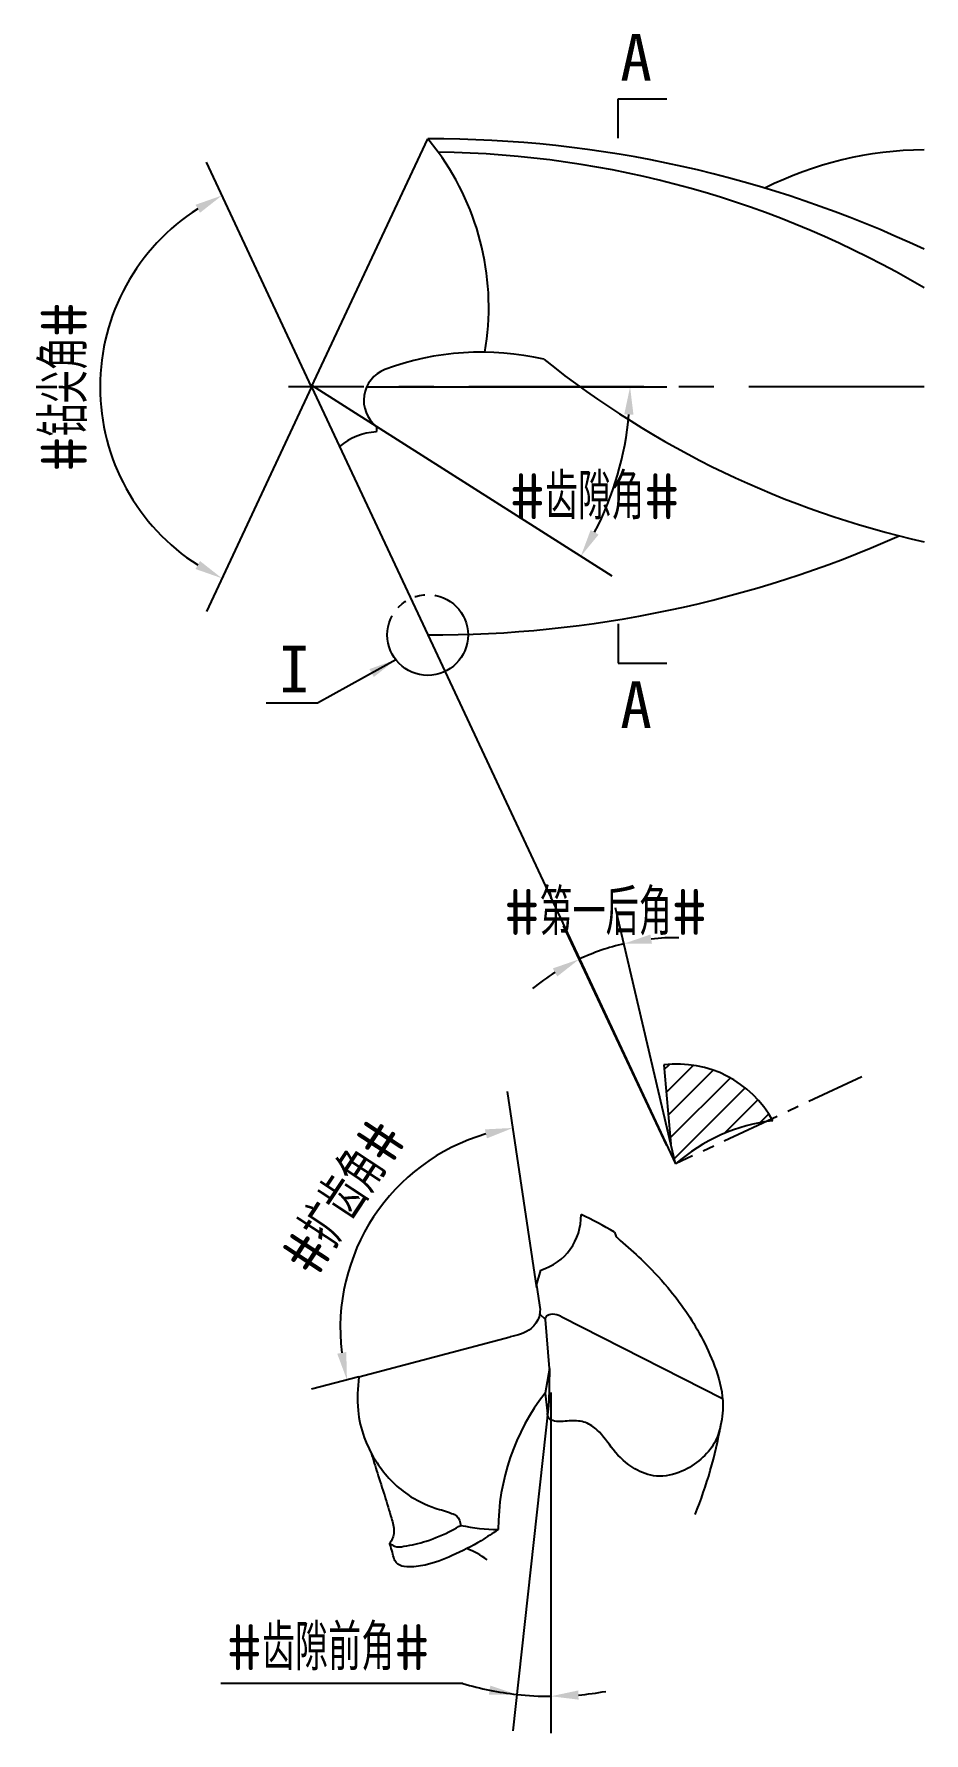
# Model space of a CAD drawing. Header units: millimetres. Extents: x 1678.4 to 1726.8, y 3829.2 to 3921.7.
import ezdxf

# ---------------------------------------------------------------- set-up
doc = ezdxf.new("R2010")
doc.units = ezdxf.units.MM
doc.linetypes.add('CENTER', pattern=[50.8, 31.75, -6.35, 6.35, -6.35])
doc.linetypes.add('JIS_09_08', pattern=[10.75, 8, -0.55, 0.55, -0.55, 0.55, -0.55])
for name, color, linetype in [('标注', 7, 'Continuous'), ('注释', 3, 'Continuous'), ('轮廓', 4, 'Continuous')]:
    doc.layers.add(name, color=color, linetype=linetype)
doc.styles.add('CFST0', font='gbenor.shx', dxfattribs={"bigfont": 'gbcbig.shx'})
doc.styles.get("Standard").update_dxf_attribs({"font": ''})
doc.styles.get('Standard').set_extended_font_data('Microsoft YaHei')
doc.dimstyles.new('ISO-25', dxfattribs={"dimtxt": 2.5, "dimasz": 1.5, "dimexe": 0.4, "dimexo": 0.4, "dimgap": 0.4, "dimtad": 1, "dimdec": 3, "dimtxsty": 'Standard', "dimcen": 2.5, "dimclrd": 4, "dimclre": 4, "dimclrt": 4, "dimadec": 0, "dimazin": 0, "dimtfac": 1, "dimtdec": 3, "dimtmove": 0, "dimatfit": 3, "dimfxl": 1, "dimarcsym": 0})
doc.dimstyles.new('TYToolDesignC1-1', dxfattribs={"dimtxt": 2.5, "dimasz": 1.5, "dimexe": 2, "dimexo": 0, "dimtad": 1, "dimtoh": 1, "dimdec": 3, "dimdsep": 46, "dimtxsty": 'CFST0', "dimcen": 2.502, "dimclrd": 3, "dimclre": 3, "dimclrt": 3, "dimazin": 2, "dimtfac": 1, "dimtdec": 3, "dimtmove": 0, "dimatfit": 3, "dimfxl": 1, "dimarcsym": 0})

# ---------------------------------------------------------------- blocks, each defined once
blk = doc.blocks.new('*D7')
at = {"layer": 'Defpoints', "color": 0, "transparency": 16777216}
for p in [(1698.195, 3912.498), (1682.826, 3906.739), (1693.515, 3902.498), (1693.515, 3902.498), (1698.195, 3892.498)]:
    blk.add_point(p, dxfattribs=at)
at = {"layer": '标注', "color": 3, "lineweight": -2, "transparency": 16777216}
for q in [(1687.793, 3914.725), (1687.793, 3890.27)]:
    blk.add_line((1693.515, 3902.498), q, dxfattribs=at)
blk.add_arc((1693.515, 3902.498), 11.5, 122.55826, 237.44174, dxfattribs=at)
at = {"layer": '标注', "color": 3, "transparency": 16777216}
for points in [[(1687.206, 3912.409), (1687.447, 3911.971), (1688.641, 3912.913)], [(1687.447, 3893.024), (1687.206, 3892.586), (1688.641, 3892.082)]]:
    blk.add_solid(points, dxfattribs=at)
at = {"layer": '标注', "color": 3, "transparency": 16777216, "insert": (1680.057, 3902.498), "char_height": 2.5, "attachment_point": 5, "rotation": 90, "style": 'CFST0'}
blk.add_mtext('#钻尖角#', dxfattribs=at)
blk = doc.blocks.new('*D6')
at = {"layer": 'Defpoints', "color": 0, "transparency": 16777216}
for p in [(1693.655, 3902.498), (1693.655, 3902.498), (1696.515, 3902.498), (1697.025, 3900.358), (1710.541, 3899.275)]:
    blk.add_point(p, dxfattribs=at)
at = {"layer": '标注', "color": 3, "lineweight": -2, "transparency": 16777216}
for p, q in [((1696.515, 3902.498), (1712.846, 3902.498)), ((1697.025, 3900.358), (1709.856, 3892.21))]:
    blk.add_line(p, q, dxfattribs=at)
blk.add_arc((1693.655, 3902.498), 17.191, 332.58483, 354.99902, dxfattribs=at)
at = {"layer": '标注', "color": 3, "transparency": 16777216}
for points in [[(1710.531, 3901.01), (1711.03, 3900.988), (1710.846, 3902.498)], [(1709.132, 3894.458), (1708.699, 3894.707), (1708.167, 3893.282)]]:
    blk.add_solid(points, dxfattribs=at)
at = {"layer": '标注', "color": 3, "transparency": 16777216, "insert": (1708.915, 3896.526), "char_height": 2.5, "attachment_point": 5, "style": 'CFST0'}
blk.add_mtext('#齿隙角#', dxfattribs=at)
blk = doc.blocks.new('*D2')
at = {"layer": 'Defpoints', "color": 0, "transparency": 16777216}
for p in [(1708.871, 3871.69), (1713.066, 3861.279), (1712.846, 3861.209), (1713.316, 3860.209), (1713.316, 3860.209)]:
    blk.add_point(p, dxfattribs=at)
at = {"layer": '标注', "color": 3, "lineweight": -2, "transparency": 16777216}
for p, q in [((1713.066, 3861.279), (1710.06, 3874.145)), ((1712.846, 3861.209), (1707.228, 3873.161))]:
    blk.add_line(p, q, dxfattribs=at)
for start, end in [(89.18036, 96.16565), (103.15095, 115.17352), (122.15882, 129.14411)]:
    blk.add_arc((1713.316, 3860.209), 12.311, start, end, dxfattribs=at)
at = {"layer": '标注', "color": 3, "transparency": 16777216}
for points in [[(1712.035, 3872.203), (1711.952, 3872.696), (1710.515, 3872.198)], [(1706.643, 3870.851), (1706.883, 3870.412), (1708.079, 3871.351)]]:
    blk.add_solid(points, dxfattribs=at)
at = {"layer": '标注', "color": 3, "transparency": 16777216, "insert": (1709.516, 3873.905), "char_height": 2.5, "attachment_point": 5, "style": 'CFST0'}
blk.add_mtext('#第一后角#', dxfattribs=at)
blk = doc.blocks.new('*D5')
at = {"layer": 'Defpoints', "color": 0, "transparency": 16777216}
for p in [(1698.929, 3859.636), (1705.774, 3853.466), (1706.104, 3851.266), (1706.104, 3851.266), (1696.084, 3848.626)]:
    blk.add_point(p, dxfattribs=at)
at = {"layer": '标注', "color": 3, "lineweight": -2, "transparency": 16777216}
for p, q in [((1705.774, 3853.466), (1704.172, 3864.146)), ((1696.084, 3848.626), (1693.509, 3847.947))]:
    blk.add_line(p, q, dxfattribs=at)
blk.add_arc((1706.104, 3851.266), 11.025, 106.33223, 186.95899, dxfattribs=at)
at = {"layer": '标注', "color": 3, "transparency": 16777216}
for points in [[(1702.95, 3862.09), (1703.058, 3861.601), (1704.469, 3862.169)], [(1695.406, 3849.977), (1694.915, 3849.883), (1695.443, 3848.457)]]:
    blk.add_solid(points, dxfattribs=at)
at = {"layer": '标注', "color": 3, "transparency": 16777216, "insert": (1695.26, 3858.404), "char_height": 2.5, "attachment_point": 5, "rotation": 56.64561, "style": 'CFST0'}
blk.add_mtext('#扩齿角#', dxfattribs=at)
blk = doc.blocks.new('*D4')
at = {"layer": 'Defpoints', "color": 0, "transparency": 16777216}
for p in [(1706.534, 3848.136), (1706.534, 3848.136), (1706.534, 3847.766), (1706.414, 3847.046), (1705.917, 3831.251)]:
    blk.add_point(p, dxfattribs=at)
at = {"layer": '标注', "color": 3, "lineweight": -2, "transparency": 16777216}
for p, q in [((1706.534, 3847.766), (1706.534, 3829.24)), ((1706.414, 3847.046), (1704.467, 3829.353)), ((1701.744, 3831.933), (1688.59, 3831.933))]:
    blk.add_line(p, q, dxfattribs=at)
for start, end in [(253.53061, 263.71751), (253.54068, 258.62909), (263.71751, 270), (275.08842, 280.17683)]:
    blk.add_arc((1706.534, 3848.136), 16.896, start, end, dxfattribs=at)
at = {"layer": '标注', "color": 3, "transparency": 16777216}
for points in [[(1703.242, 3831.819), (1703.165, 3831.325), (1704.685, 3831.341)], [(1708.044, 3831.057), (1708.022, 3831.556), (1706.534, 3831.24)]]:
    blk.add_solid(points, dxfattribs=at)
at = {"layer": '标注', "color": 3, "transparency": 16777216, "insert": (1694.417, 3833.891), "char_height": 2.5, "attachment_point": 5, "style": 'CFST0'}
blk.add_mtext('#齿隙前角#', dxfattribs=at)

msp = doc.modelspace()

# ---------------------------------------------------------------- hatches: boundary and pattern name
at = {"layer": '轮廓'}
h = msp.add_hatch(dxfattribs=at)
h.set_pattern_fill('ANSI31', color=256, scale=0.3)
h.set_pattern_definition([(45, (1675.482, 3736.5194), (-0.673519, 0.673519), [])])
h.paths.add_polyline_path([(1713.0671, 3861.2787), (1713.3157, 3860.2093), (1713.7678, 3860.1704, -0.2037697), (1718.611, 3862.5614, 0.3088907), (1712.6825, 3865.5958)])

# ---------------------------------------------------------------- linework, layer by layer
at = {"layer": '注释'}
for p, q in [((1710.2052, 3918.1708), (1712.8522, 3918.1708)), ((1710.2052, 3889.6022), (1710.2052, 3887.4564)), ((1710.2052, 3887.4564), (1712.8522, 3887.4564))]:
    msp.add_line(p, q, dxfattribs=at)
at = {"layer": '注释', "linetype": 'JIS_09_08'}
msp.add_circle((1699.8364, 3888.9977), 2.1989, dxfattribs=at)
at = {"layer": '轮廓'}
for p, q in [((1710.2052, 3916.025), (1710.2052, 3918.1708)), ((1693.5155, 3902.4977), (1699.8364, 3915.9977)), ((1700.4058, 3915.2688), (1699.8364, 3915.9977)), ((1693.5155, 3902.4977), (1699.8364, 3888.9977)), ((1693.5481, 3902.5674), (1697.0285, 3900.3615)), ((1699.8364, 3888.9977), (1713.3157, 3860.2093)), ((1705.7512, 3853.6125), (1705.9852, 3854.4359)), ((1705.7512, 3853.6125), (1705.951, 3852.2855)), ((1705.9242, 3852.0457), (1706.2404, 3851.7356)), ((1706.4588, 3849.0785), (1706.2404, 3851.7356)), ((1707.135, 3851.8936), (1715.8745, 3847.4538)), ((1696.0816, 3848.6239), (1704.3247, 3850.7965)), ((1706.4588, 3849.0785), (1706.2181, 3847.7424)), ((1706.4588, 3849.0785), (1706.4334, 3847.1882)), ((1706.2181, 3847.7424), (1706.3568, 3846.6118))]:
    msp.add_line(p, q, dxfattribs=at)
at = {"layer": '轮廓', "linetype": 'CENTER', "ltscale": 0.3}
msp.add_line((1726.8364, 3902.4977), (1692.2593, 3902.4977), dxfattribs=at)
at = {"layer": '轮廓', "linetype": 'Continuous'}
for p in [(1712.6825, 3865.5958), (1713.3157, 3860.2093)]:
    msp.add_line(p, (1713.0671, 3861.2787), dxfattribs=at)
at = {"layer": '轮廓', "linetype": 'CENTER', "ltscale": 0.1}
msp.add_line((1723.4465, 3864.9527), (1713.3157, 3860.2093), dxfattribs=at)
at = {"layer": '轮廓'}
for centre, radius, start, end in [((1700.0406, 3853.2969), 62.7011, 64.7, 90.186605), ((1688.8614, 3906.8378), 14.2953, 350.128308, 36.141107), ((1699.7663, 3861.9208), 53.3519, 59.509883, 89.313196), ((1726.9794, 3895.7682), 19.63, 90.417273, 116.626816), ((1702.7558, 3889.38), 15.0082, 76.900765, 110.493891), ((1738.0015, 3943.8365), 51.0019, 231.363693, 257.354713), ((1698.1586, 3901.7626), 1.8, 111.417419, 231.112792), ((1696.7459, 3900.1921), 0.3296, 333.898368, 30.93536), ((1697.2051, 3896.6998), 3.3513, 92.792709, 130.366184), ((1700.0406, 3951.6984), 62.7011, 269.813395, 293.944676), ((1705.1136, 3857.3727), 3.0635, 286.529059, 1.451139), ((1700.9967, 3841.5276), 17.4664, 58.998447, 65.729869), ((1715.7927, 3840.3141), 12.1183, 142.194697, 179.987344), ((1692.3563, 3850.0587), 23.7694, 337.939718, 350.17939), ((1703.7278, 3850.192), 9.8753, 257.775929, 269.690537), ((1700.4492, 3835.2435), 4.3076, 52.635579, 69.340371)]:
    msp.add_arc(centre, radius, start, end, dxfattribs=at)
at = {"layer": '轮廓', "linetype": 'Continuous'}
for centre, radius, start, end in [((1713.4244, 3859.7365), 5.906, 28.575041, 97.21585), ((1719.7285, 3852.909), 9.7169, 96.604034, 131.297238)]:
    msp.add_arc(centre, radius, start, end, dxfattribs=at)
at = {"layer": '轮廓'}
msp.add_open_spline([(1709.993, 3856.499), (1710.0156, 3856.4307), (1710.0756, 3856.2502), (1710.6203, 3855.782), (1711.6021, 3854.9098), (1713.1849, 3853.2421), (1714.5416, 3851.2785), (1715.4996, 3849.1785), (1715.9721, 3847.5234), (1715.8376, 3846.0838), (1715.4779, 3844.9555), (1714.7091, 3844.0918), (1713.6453, 3843.3925), (1712.3225, 3843.089), (1710.9519, 3843.5994), (1709.9221, 3844.5751), (1709.262, 3845.6299), (1708.4363, 3846.1968), (1707.5909, 3846.2733), (1706.9441, 3846.1286), (1706.2991, 3846.3502), (1706.3789, 3846.803), (1706.4198, 3847.087), (1706.4334, 3847.1882)], degree=3, knots=[0, 0, 0, 0, 0.2128313, 0.5624941, 2.0920339, 4.2101147, 7.4195521, 9.1958975, 11.1377623, 12.4861667, 13.4794812, 14.6380942, 15.8668693, 17.2771856, 18.5122626, 20.0871314, 21.455066, 22.2143424, 22.9964368, 23.9025559, 24.2583213, 24.7629669, 25.0554518, 25.0554518, 25.0554518, 25.0554518], dxfattribs=at)
for points in [[(1705.951, 3852.2855), (1705.8922, 3851.8968), (1705.4667, 3851.2623), (1704.3247, 3850.7965)], [(1706.2404, 3851.7356), (1706.2584, 3851.8656), (1706.5293, 3852.0342), (1706.969, 3851.9742), (1707.135, 3851.8936)], [(1696.0816, 3848.6239), (1696.0467, 3846.8005), (1697.0783, 3843.9506), (1698.7507, 3842.2171), (1700.2485, 3841.4821), (1701.1387, 3841.1927), (1701.4172, 3841.044), (1701.6368, 3840.5406)], [(1696.7641, 3844.4816), (1697.0971, 3843.3846), (1697.496, 3842.1397), (1697.8612, 3840.9336), (1698.0011, 3840.2126), (1697.9595, 3839.9396), (1697.8417, 3839.687), (1697.7681, 3839.5707)], [(1697.7681, 3839.5707), (1698.0273, 3839.4087), (1698.5463, 3839.3999), (1699.7466, 3839.6821), (1701.1587, 3840.2725), (1701.6368, 3840.5406)], [(1703.6744, 3840.3168), (1702.7414, 3839.706), (1701.1678, 3838.8933), (1699.6969, 3838.3797), (1698.6943, 3838.2876), (1698.2054, 3838.4354), (1698.0547, 3838.6248), (1697.9394, 3838.9766), (1697.8255, 3839.3883), (1697.7681, 3839.5707)]]:
    msp.add_spline(points, degree=3, dxfattribs=at)

# ---------------------------------------------------------------- texts
at = {"layer": '注释', "char_height": 2.53935, "width": 21.860635, "attachment_point": 1}
for s, insert in [('{\\f宋体|b0|i0|c134|p2;A}', (1710.3075, 3921.7034)), ('{\\f宋体|b0|i0|c134|p2;I}', (1691.7138, 3888.4105)), ('{\\f宋体|b0|i0|c134|p2;A}', (1710.3075, 3886.465))]:
    msp.add_mtext(s, dxfattribs=dict(at, insert=insert))

# ---------------------------------------------------------------- dimensions: what is measured, and where the dimension line sits
at = {"layer": '标注'}
for base, line1, line2, text, picture, middle in [((1682.8257, 3906.7386), ((1693.5152, 3902.4977), (1698.1952, 3912.4977)), ((1693.5152, 3902.4977), (1698.1952, 3892.4977)), '#钻尖角#', '*D7', (1680.0575, 3902.4977)), ((1698.9286, 3859.6356), ((1706.1043, 3851.2656), (1696.0843, 3848.6256)), ((1706.1043, 3851.2656), (1705.7743, 3853.4656)), '#扩齿角#', '*D5', (1695.2602, 3858.4037)), ((1705.9169, 3831.2513), ((1706.5343, 3848.1356), (1706.4143, 3847.0456)), ((1706.5343, 3848.1356), (1706.5343, 3847.7656)), '#齿隙前角#', '*D4', (1694.4172, 3833.8909))]:
    dim = msp.add_angular_dim_2l(base=base, line1=line1, line2=line2, text=text, dimstyle='TYToolDesignC1-1', dxfattribs=at)
    dim.commit()
    dim.dimension.update_dxf_attribs({"geometry": picture, "text_midpoint": middle})
for base, line1, line2, text, picture, middle in [((1710.5412, 3899.2748), ((1693.6552, 3902.4977), (1696.5152, 3902.4977)), ((1693.6552, 3902.4977), (1697.0252, 3900.3577)), '#齿隙角#', '*D6', (1708.9153, 3894.5824)), ((1708.8705, 3871.6899), ((1713.3157, 3860.2093), (1713.0657, 3861.2793)), ((1713.3157, 3860.2093), (1712.8457, 3861.2093)), '#第一后角#', '*D2', (1709.5157, 3871.9193))]:
    dim = msp.add_angular_dim_2l(base=base, line1=line1, line2=line2, text=text, dimstyle='TYToolDesignC1-1', dxfattribs=at)
    dim.commit()
    dim.dimension.update_dxf_attribs({"geometry": picture, "text_midpoint": middle, "dimtype": 162})

# ---------------------------------------------------------------- leaders
at = {"layer": '注释'}
msp.add_leader([(1698.0973, 3887.6522), (1693.8442, 3885.2939), (1691.0509, 3885.2939)], dimstyle='ISO-25', override={"dimgap": 0.4, "dimtad": 0, "dimclrd": 256}, dxfattribs=at)

doc.saveas('drawing.dxf')
